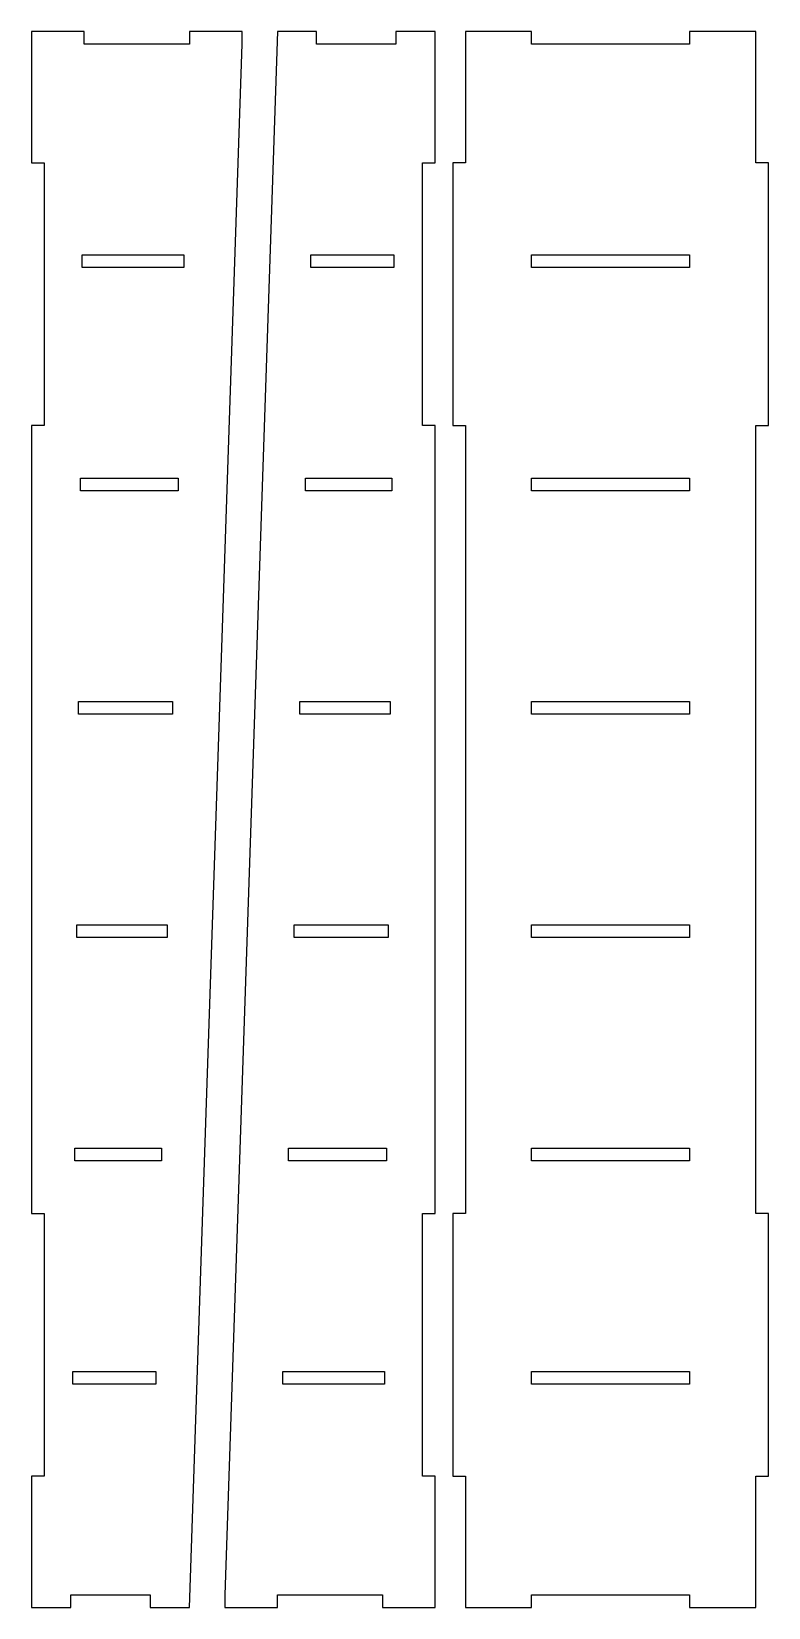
# Model space of a CAD drawing. Header units: metres. Extents: x 47 to 1114, y 51 to 2332.
import ezdxf

# ---------------------------------------------------------------- set-up
doc = ezdxf.new("R2010")
doc.units = ezdxf.units.M

msp = doc.modelspace()

# ---------------------------------------------------------------- linework, layer by layer
for p, q in [((123.6, 2331.72), (47.4, 2331.72)), ((47.4, 2331.72), (47.4, 2141.64)), ((123.6, 2313.3), (123.6, 2331.72)), ((352.2, 2331.72), (276, 2331.72)), ((276, 2331.72), (276, 2313.3)), ((403.4, 2331.72), (327.2, 69.215)), ((352.2, 2313.3), (352.2, 2331.72)), ((460.089, 2331.72), (403.4, 2331.72)), ((460.089, 2313.3), (460.089, 2331.72)), ((632, 2331.72), (574.85, 2331.72)), ((574.85, 2331.72), (574.85, 2313.3)), ((632, 2141.64), (632, 2331.72)), ((771.5, 2331.72), (675.615, 2331.72)), ((675.615, 2331.72), (675.615, 2141.64)), ((771.5, 2313.3), (771.5, 2331.72)), ((1095.98, 2331.72), (1000.1, 2331.72)), ((1000.1, 2331.72), (1000.1, 2313.3)), ((1095.98, 2141.64), (1095.98, 2331.72)), ((276, 2313.3), (123.6, 2313.3)), ((276, 50.8), (352.2, 2313.3)), ((574.85, 2313.3), (460.089, 2313.3)), ((1000.1, 2313.3), (771.5, 2313.3)), ((47.4, 2141.64), (65.815, 2141.64)), ((65.815, 2141.64), (65.815, 1761.49)), ((613.585, 1761.49), (613.585, 2141.64)), ((613.585, 2141.64), (632, 2141.64)), ((675.615, 2141.64), (657.2, 2141.64)), ((657.2, 2141.64), (657.2, 1761.49)), ((1114.4, 2141.64), (1095.98, 2141.64)), ((1114.4, 1761.49), (1114.4, 2141.64)), ((120.901, 1990.09), (120.901, 2008.51)), ((120.901, 2008.51), (267.902, 2008.51)), ((267.902, 2008.51), (267.902, 1990.09)), ((451.99, 1990.09), (451.99, 2008.51)), ((451.99, 2008.51), (571.997, 2008.51)), ((571.997, 2008.51), (571.997, 1990.09)), ((771.5, 1990.09), (771.5, 2008.51)), ((771.5, 2008.51), (1000.1, 2008.51)), ((1000.1, 2008.51), (1000.1, 1990.09)), ((267.902, 1990.09), (120.901, 1990.09)), ((571.997, 1990.09), (451.99, 1990.09)), ((1000.1, 1990.09), (771.5, 1990.09)), ((65.815, 1761.49), (47.4, 1761.49)), ((47.4, 1761.49), (47.4, 621.03)), ((632, 1761.49), (613.585, 1761.49)), ((632, 621.03), (632, 1761.49)), ((657.2, 1761.49), (675.615, 1761.49)), ((675.615, 1761.49), (675.615, 621.03)), ((1095.98, 621.03), (1095.98, 1761.49)), ((1095.98, 1761.49), (1114.4, 1761.49)), ((118.201, 1666.88), (118.201, 1685.29)), ((118.201, 1685.29), (259.803, 1685.29)), ((259.803, 1666.88), (118.201, 1666.88)), ((259.803, 1685.29), (259.803, 1666.88)), ((443.892, 1666.88), (443.892, 1685.29)), ((443.892, 1685.29), (569.297, 1685.29)), ((569.297, 1666.88), (443.892, 1666.88)), ((569.297, 1685.29), (569.297, 1666.88)), ((771.5, 1666.88), (771.5, 1685.29)), ((771.5, 1685.29), (1000.1, 1685.29)), ((1000.1, 1666.88), (771.5, 1666.88)), ((1000.1, 1685.29), (1000.1, 1666.88)), ((115.502, 1343.66), (115.502, 1362.07)), ((115.502, 1362.07), (251.705, 1362.07)), ((251.705, 1362.07), (251.705, 1343.66)), ((435.793, 1343.66), (435.793, 1362.07)), ((435.793, 1362.07), (566.598, 1362.07)), ((566.598, 1362.07), (566.598, 1343.66)), ((771.5, 1343.66), (771.5, 1362.07)), ((771.5, 1362.07), (1000.1, 1362.07)), ((1000.1, 1362.07), (1000.1, 1343.66)), ((251.705, 1343.66), (115.502, 1343.66)), ((566.598, 1343.66), (435.793, 1343.66)), ((1000.1, 1343.66), (771.5, 1343.66)), ((112.802, 1020.45), (112.802, 1038.86)), ((112.802, 1038.86), (243.607, 1038.86)), ((243.607, 1038.86), (243.607, 1020.45)), ((427.695, 1020.45), (427.695, 1038.86)), ((427.695, 1038.86), (563.898, 1038.86)), ((563.898, 1038.86), (563.898, 1020.45)), ((771.5, 1020.45), (771.5, 1038.86)), ((771.5, 1038.86), (1000.1, 1038.86)), ((1000.1, 1038.86), (1000.1, 1020.45)), ((243.607, 1020.45), (112.802, 1020.45)), ((563.898, 1020.45), (427.695, 1020.45)), ((1000.1, 1020.45), (771.5, 1020.45)), ((110.103, 697.23), (110.103, 715.645)), ((110.103, 715.645), (235.508, 715.645)), ((235.508, 715.645), (235.508, 697.23)), ((419.597, 697.23), (419.597, 715.645)), ((419.597, 715.645), (561.199, 715.645)), ((561.199, 715.645), (561.199, 697.23)), ((771.5, 697.23), (771.5, 715.645)), ((771.5, 715.645), (1000.1, 715.645)), ((1000.1, 715.645), (1000.1, 697.23)), ((235.508, 697.23), (110.103, 697.23)), ((561.199, 697.23), (419.597, 697.23)), ((1000.1, 697.23), (771.5, 697.23)), ((47.4, 621.03), (65.815, 621.03)), ((65.815, 621.03), (65.815, 240.877)), ((613.585, 240.877), (613.585, 621.03)), ((613.585, 621.03), (632, 621.03)), ((675.615, 621.03), (657.2, 621.03)), ((657.2, 621.03), (657.2, 240.877)), ((1114.4, 621.03), (1095.98, 621.03)), ((1114.4, 240.877), (1114.4, 621.03)), ((107.403, 374.015), (107.403, 392.43)), ((107.403, 392.43), (227.41, 392.43)), ((227.41, 392.43), (227.41, 374.015)), ((411.498, 374.015), (411.498, 392.43)), ((411.498, 392.43), (558.499, 392.43)), ((558.499, 392.43), (558.499, 374.015)), ((771.5, 374.015), (771.5, 392.43)), ((771.5, 392.43), (1000.1, 392.43)), ((1000.1, 392.43), (1000.1, 374.015)), ((227.41, 374.015), (107.403, 374.015)), ((558.499, 374.015), (411.498, 374.015)), ((1000.1, 374.015), (771.5, 374.015)), ((65.815, 240.877), (47.4, 240.877)), ((47.4, 240.877), (47.4, 50.8)), ((632, 240.877), (613.585, 240.877)), ((632, 50.8), (632, 240.877)), ((657.2, 240.877), (675.615, 240.877)), ((675.615, 240.877), (675.615, 50.8)), ((1095.98, 50.8), (1095.98, 240.877)), ((1095.98, 240.877), (1114.4, 240.877)), ((104.55, 69.215), (219.311, 69.215)), ((104.55, 50.8), (104.55, 69.215)), ((219.311, 69.215), (219.311, 50.8)), ((327.2, 69.215), (327.2, 50.8)), ((403.4, 69.215), (555.8, 69.215)), ((403.4, 50.8), (403.4, 69.215)), ((555.8, 69.215), (555.8, 50.8)), ((771.5, 69.215), (1000.1, 69.215)), ((771.5, 50.8), (771.5, 69.215)), ((1000.1, 69.215), (1000.1, 50.8)), ((47.4, 50.8), (104.55, 50.8)), ((219.311, 50.8), (276, 50.8)), ((327.2, 50.8), (403.4, 50.8)), ((555.8, 50.8), (632, 50.8)), ((675.615, 50.8), (771.5, 50.8)), ((1000.1, 50.8), (1095.98, 50.8))]:
    msp.add_line(p, q)

doc.saveas('drawing.dxf')
